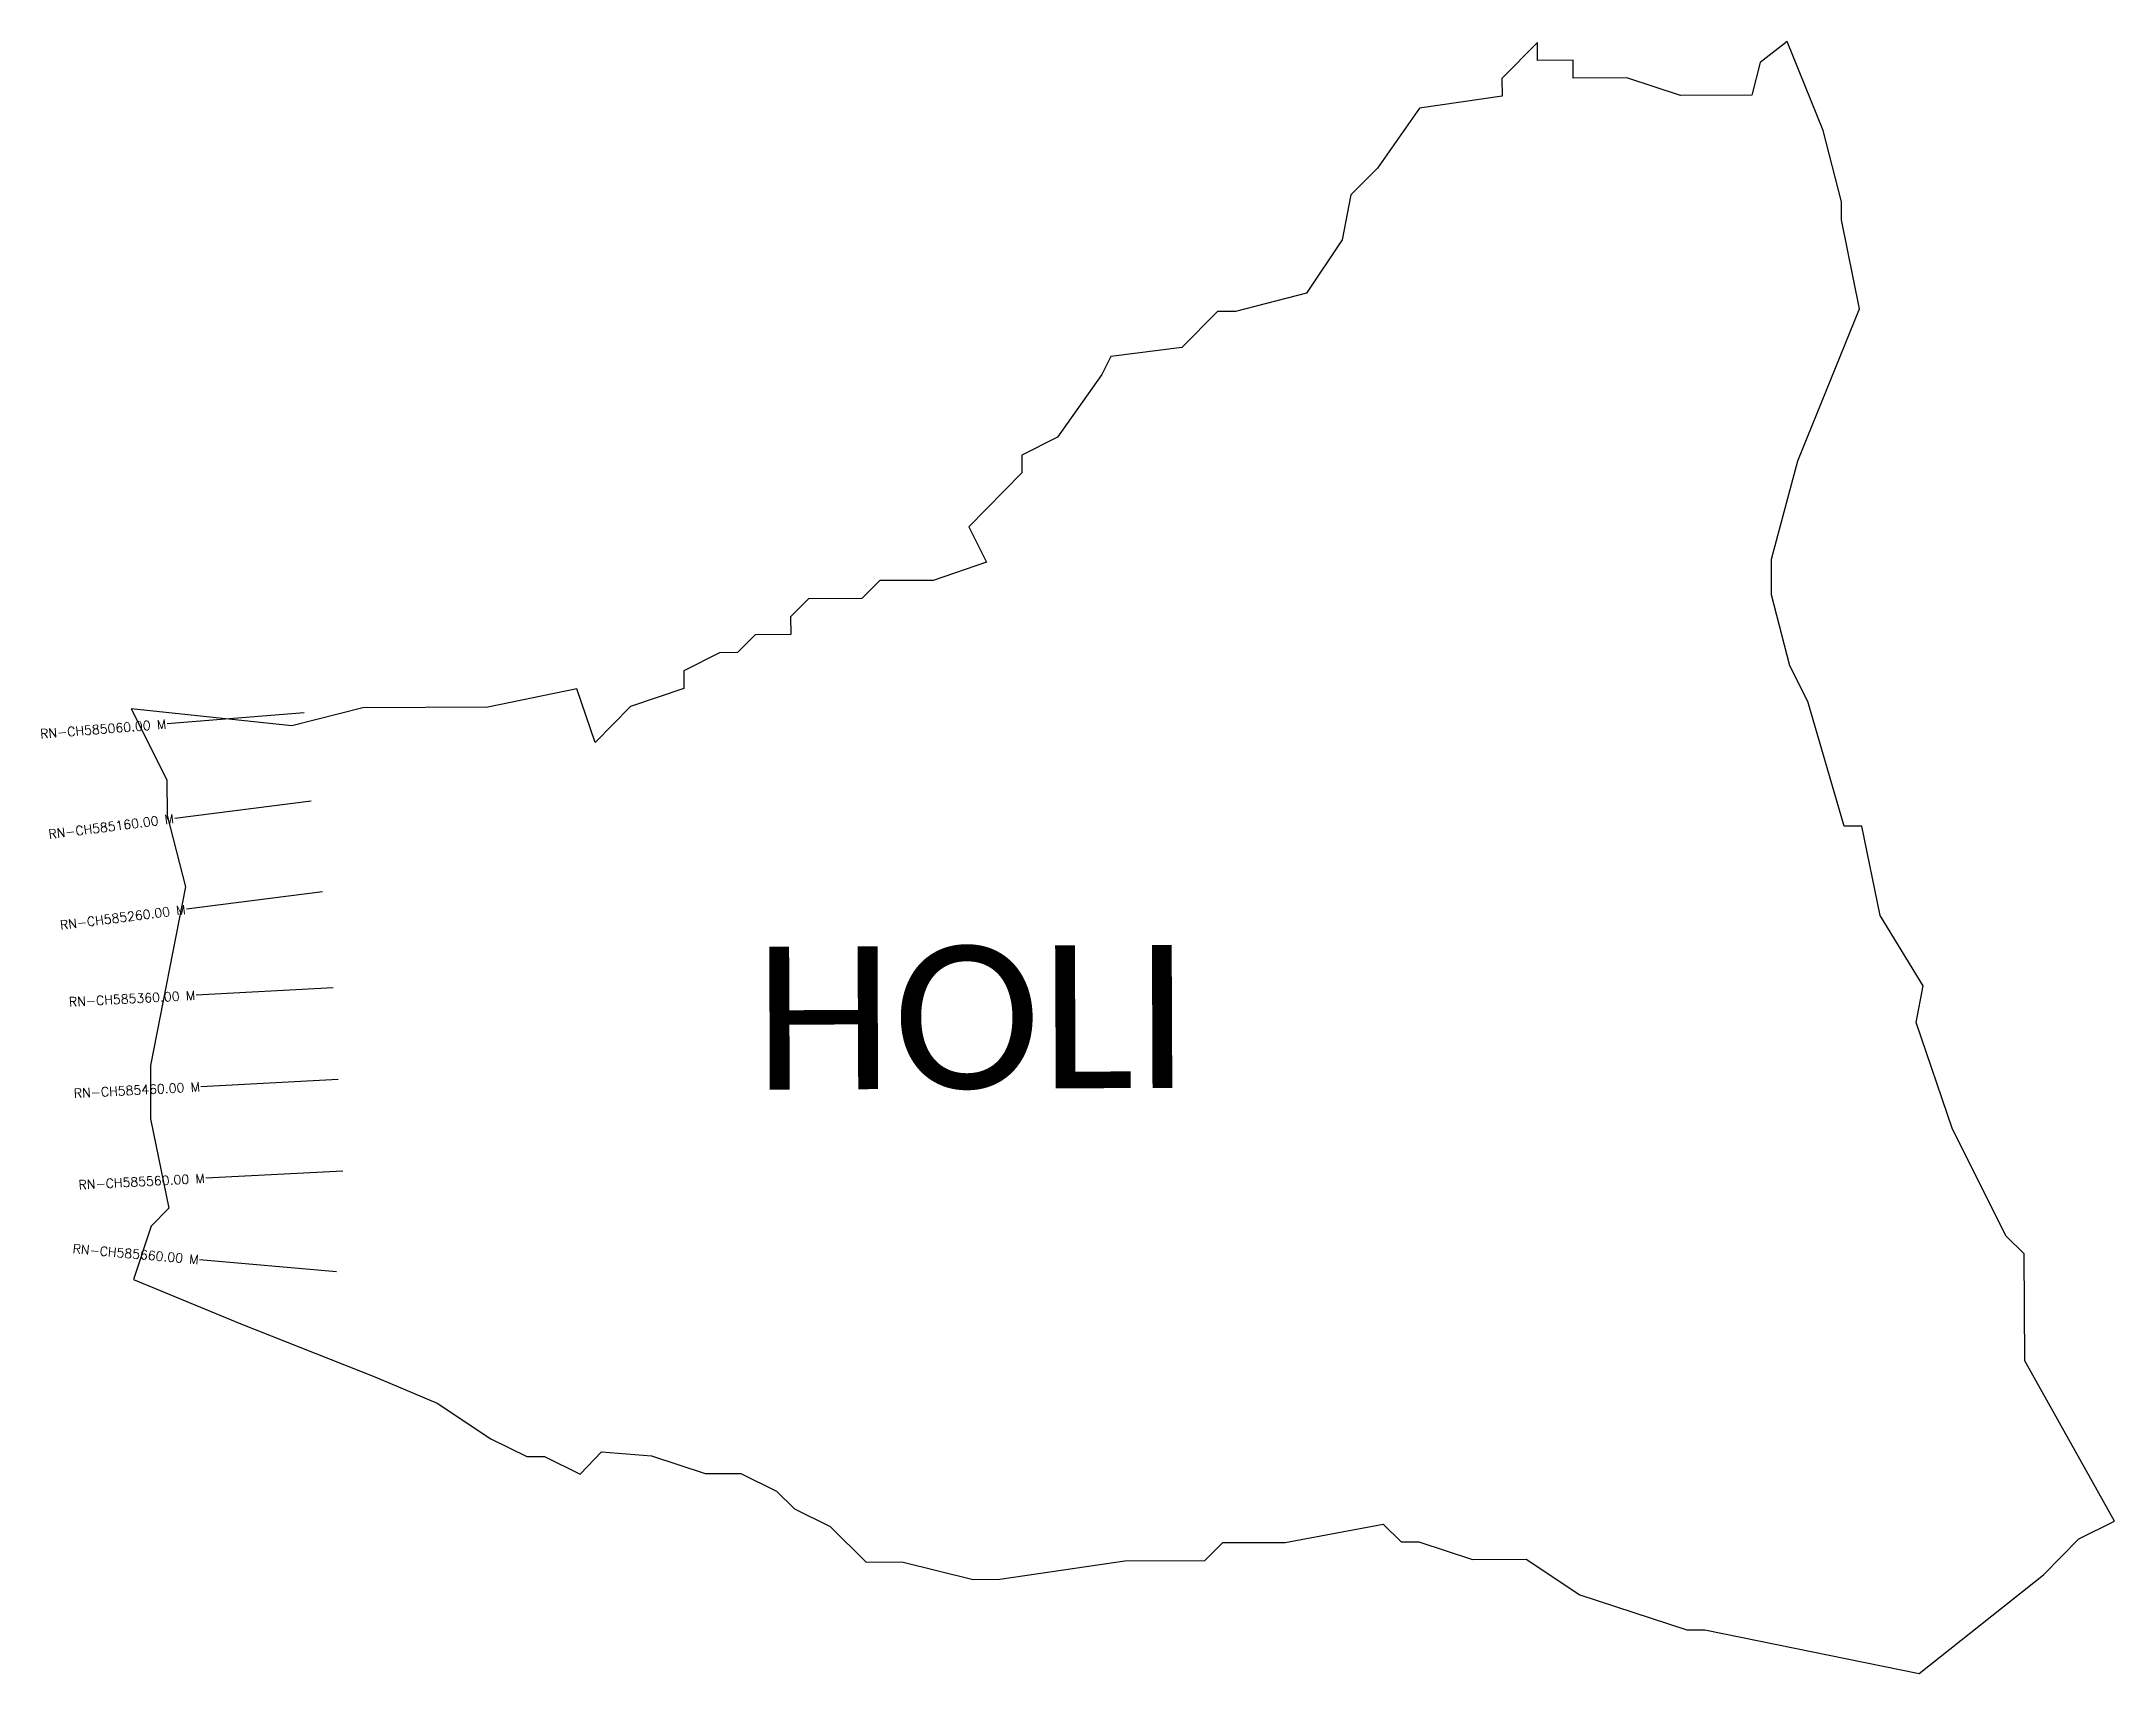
# Model space of a CAD drawing. Header units: metres. Extents: x 323943 to 326207, y 1837179 to 1838961.
import ezdxf
from ezdxf.enums import TextEntityAlignment as Align

# ---------------------------------------------------------------- set-up
doc = ezdxf.new("R2010")
doc.units = ezdxf.units.M
for name, color, linetype in [('CS', 134, 'Continuous'), ('CSMark', 6, 'Continuous'), ('VILLAGE BOUNDRY', 10, 'Continuous'), ('VILLAGE NAME', 250, 'Continuous')]:
    doc.layers.add(name, color=color, linetype=linetype)
doc.styles.get("Standard").update_dxf_attribs({"font": 'simplex.shx'})

msp = doc.modelspace()

# ---------------------------------------------------------------- linework, layer by layer
at = {"layer": 'CS'}
for p, q in [((324229.6, 1838227.5), (324080.1, 1838215.6)), ((324237.3, 1838131.3), (324088.5, 1838112.5)), ((324249.9, 1838032.1), (324101.1, 1838013.3)), ((324261.5, 1837927.3), (324111.7, 1837919.4)), ((324266.8, 1837827.4), (324117, 1837819.5)), ((324272, 1837727.5), (324122.2, 1837719.7)), ((324264.9, 1837617.3), (324115.5, 1837630.6))]:
    msp.add_line(p, q, dxfattribs=at)
at = {"layer": 'VILLAGE BOUNDRY'}
msp.add_lwpolyline([(326029.4, 1837773.1), (325989.9, 1837889.8), (325997.7, 1837929.6), (325950.5, 1838006.6), (325930.6, 1838103.8), (325911.1, 1838103.8), (325871.6, 1838240), (325852, 1838278.8), (325832.1, 1838356.6), (325832, 1838395.6), (325860.7, 1838502.9), (325928.2, 1838668.7), (325908.3, 1838766), (325908.2, 1838785.5), (325888.4, 1838863.3), (325849.1, 1838960.6), (325819.5, 1838937.6), (325810.3, 1838902), (325732.4, 1838901.7), (325673.9, 1838920.9), (325615.5, 1838920.6), (325615.4, 1838940.1), (325576.4, 1838939.9), (325576.3, 1838959.4), (325537.6, 1838920.3), (325537.7, 1838900.8), (325447.6, 1838887.9), (325401.6, 1838822.3), (325372.5, 1838793), (325363, 1838744.2), (325324.3, 1838685.7), (325246.5, 1838665.8), (325227, 1838665.7), (325188.2, 1838626.6), (325110.4, 1838616.5), (325100.7, 1838597), (325052.3, 1838528.7), (325013.4, 1838509), (325013.5, 1838489.5), (324955.3, 1838430.9), (324974.9, 1838392), (324916.6, 1838372.3), (324858.2, 1838372), (324838.8, 1838352.4), (324780.3, 1838352.2), (324760.9, 1838332.6), (324761, 1838313.2), (324722, 1838313), (324702.7, 1838293.4), (324683.2, 1838293.3), (324644.3, 1838273.7), (324644.4, 1838254.2), (324586.1, 1838234.5), (324547.3, 1838195.4), (324527.6, 1838253.7), (324430.2, 1838233.8), (324293.9, 1838233.2), (324216.1, 1838213.5), (324040.7, 1838232.2), (324079.9, 1838154.5), (324080.1, 1838115.5), (324100, 1838037.6), (324061.8, 1837842.7), (324062.1, 1837784.3), (324081.9, 1837687), (324062.6, 1837667.4), (324043.4, 1837608.9), (324160.4, 1837560.7), (324306.7, 1837502.9), (324375, 1837474), (324433.6, 1837435.2), (324472.7, 1837416), (324492.1, 1837416), (324531.2, 1837396.7), (324554.2, 1837421.1), (324609, 1837416.5), (324667.5, 1837397.3), (324706.5, 1837397.4), (324745.5, 1837378.1), (324765.1, 1837358.8), (324804.1, 1837339.4), (324843.3, 1837300.6), (324882.2, 1837300.8), (324960.2, 1837281.7), (324989.4, 1837281.8), (325125.7, 1837301.8), (325213.3, 1837302.2), (325232.7, 1837321.8), (325300.9, 1837322.1), (325407.9, 1837342), (325427.5, 1837322.6), (325447, 1837322.7), (325505.5, 1837303.4), (325563.9, 1837303.7), (325622.5, 1837265), (325739.5, 1837226.5), (325759, 1837226.6), (325993, 1837178.9), (326128.9, 1837286.6), (326167.6, 1837325.8), (326206.5, 1837345.4), (326108.4, 1837520.2), (326107.9, 1837637.2), (326088.3, 1837656.5)], close=True, dxfattribs=at)

# ---------------------------------------------------------------- texts
at = {"layer": 'CSMark'}
for s, rotation, p in [('RN-CH585060.00 M', 4.5267, (324079.1, 1838215.5)), ('RN-CH585160.00 M', 7.2031, (324087.5, 1838112.3)), ('RN-CH585260.00 M', 7.2031, (324100.1, 1838013.1)), ('RN-CH585360.00 M', 3.0087, (324110.7, 1837919.3)), ('RN-CH585460.00 M', 3.0087, (324116, 1837819.5)), ('RN-CH585560.00 M', 3.0087, (324121.2, 1837719.6)), ('RN-CH585660.00 M', 354.9398, (324114.5, 1837630.7))]:
    msp.add_text(s, height=10, rotation=rotation, dxfattribs=at).set_placement(p, align=Align.MIDDLE_RIGHT)
at = {"layer": 'VILLAGE NAME', "insert": (324720.9, 1837972.3), "char_height": 155.989, "attachment_point": 1, "rotation": 0.2435}
msp.add_mtext_dynamic_manual_height_columns('{\\fCalibri|b0|i0|c0|p34;HOLI}', width=1051.464, gutter_width=779.9, heights=[159.8], dxfattribs=at)

doc.saveas('drawing.dxf')
